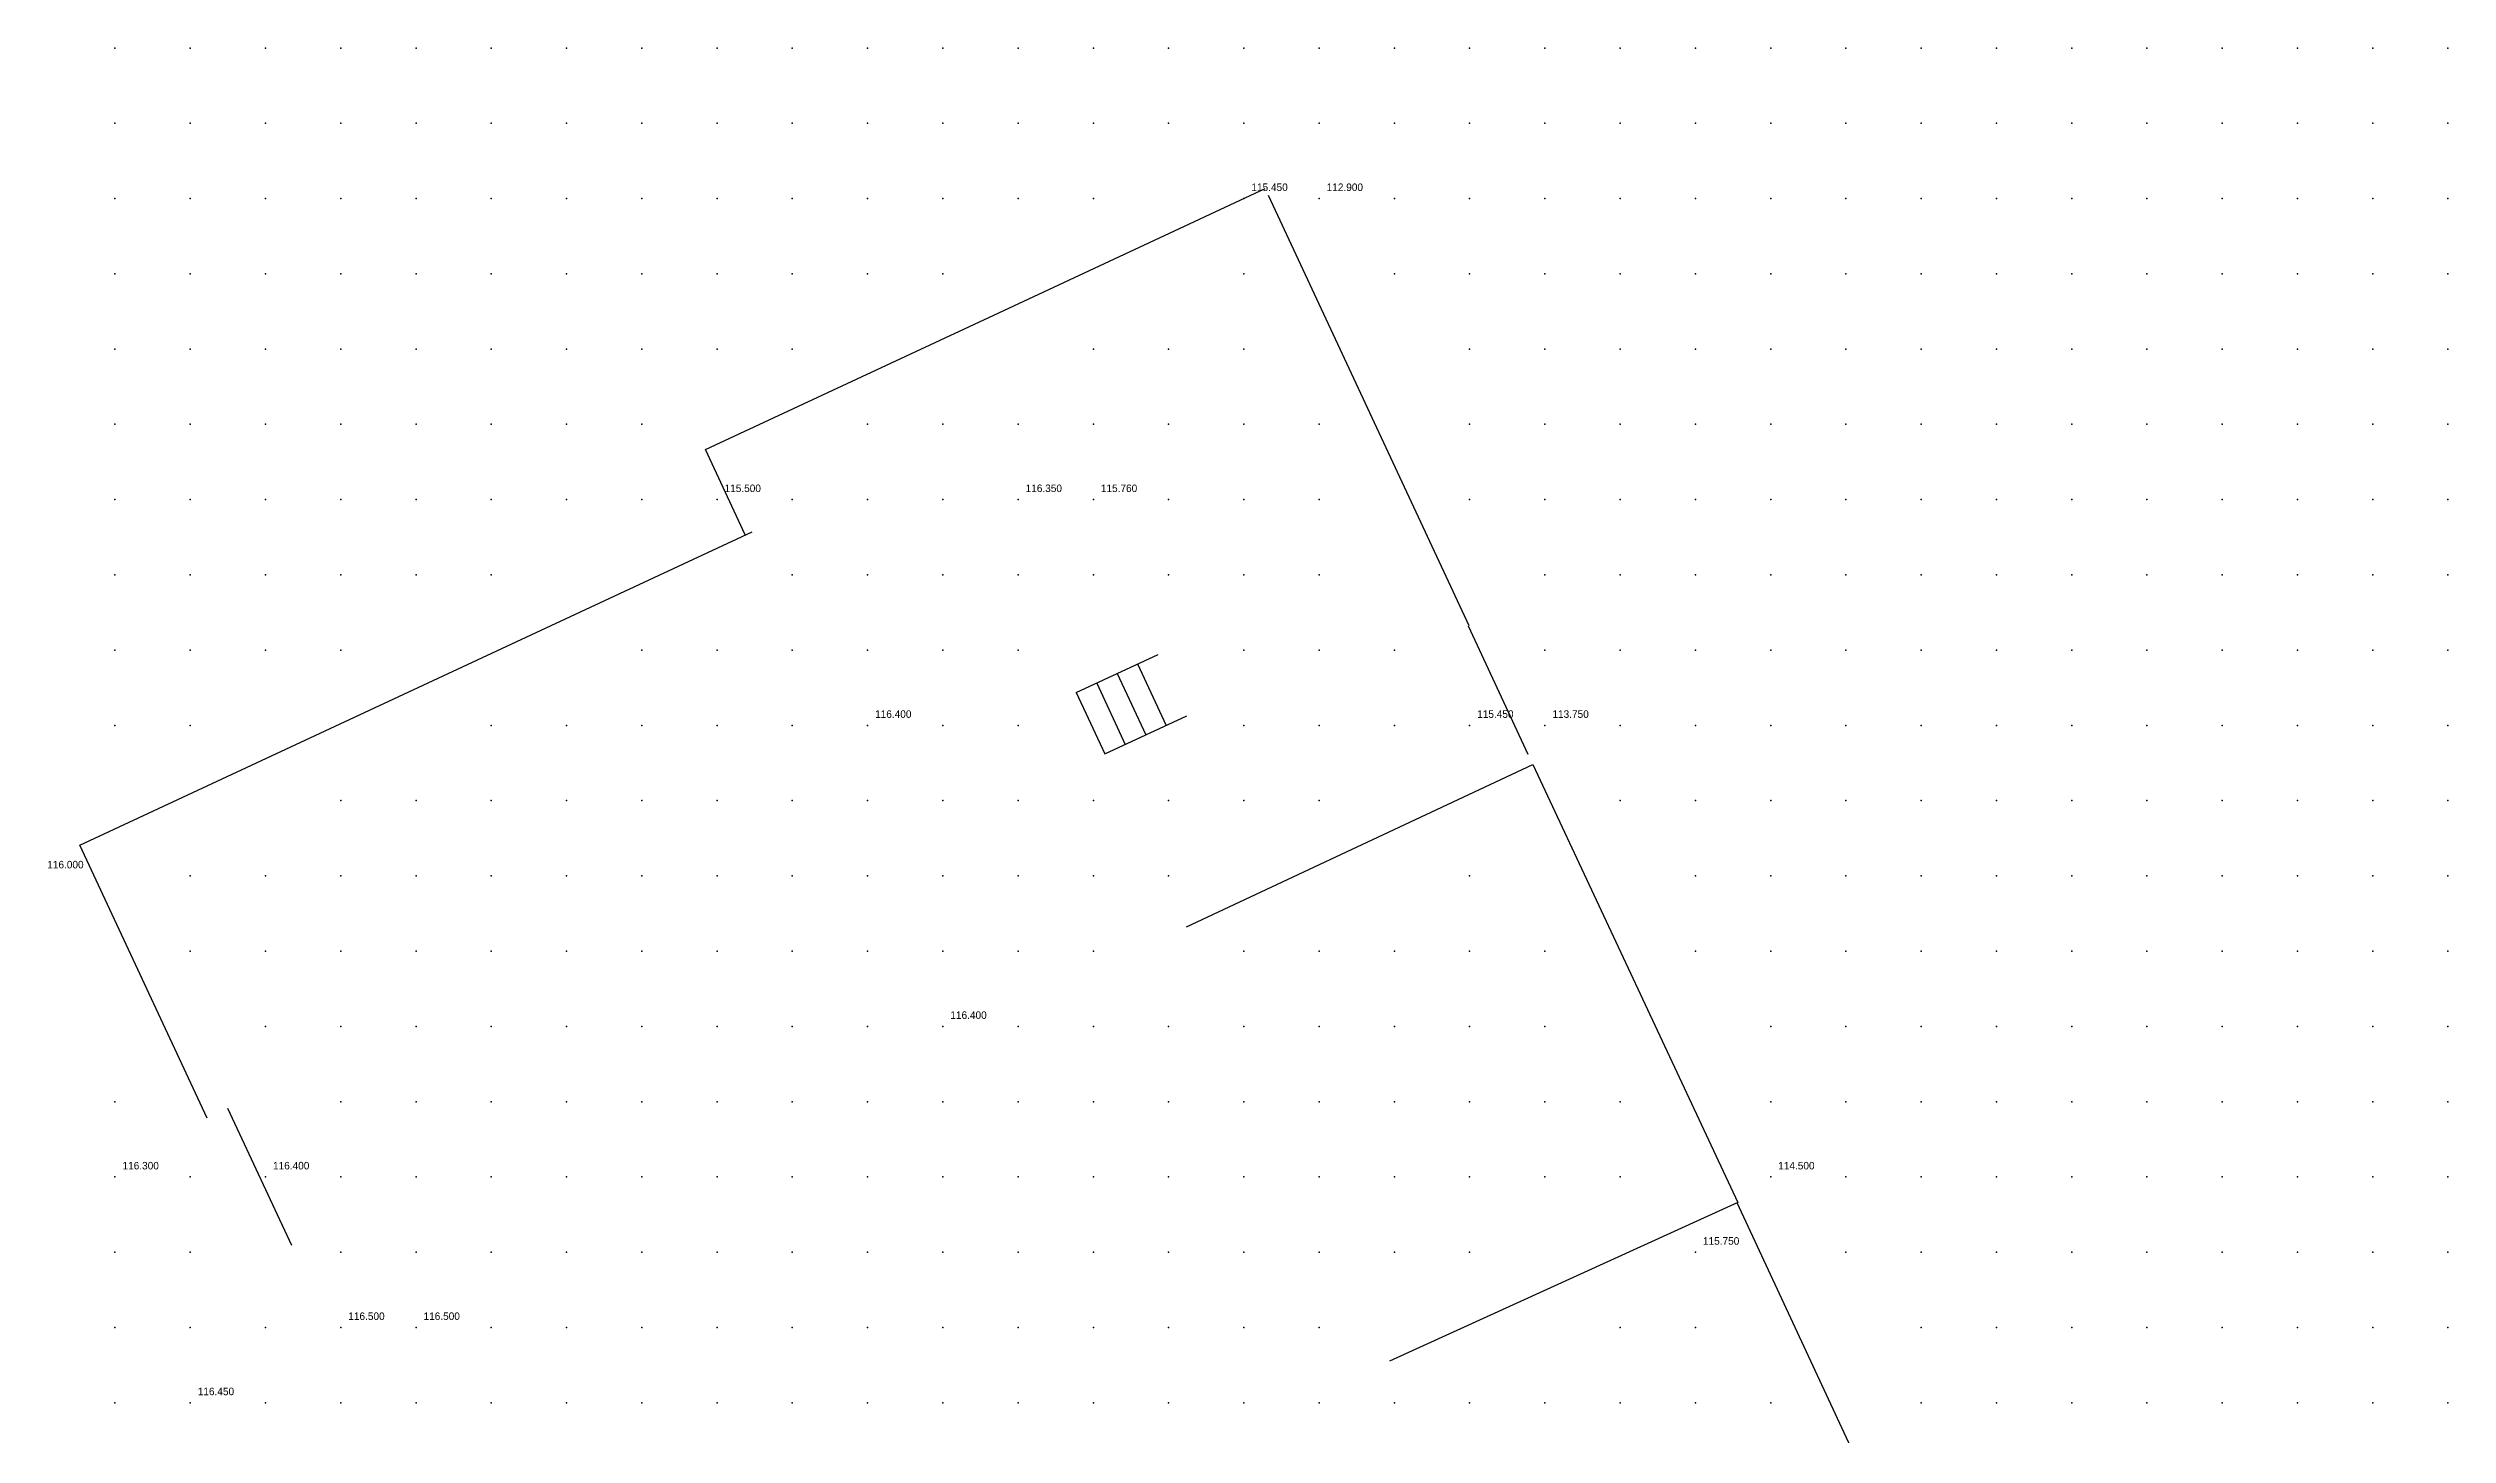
# Model space of a CAD drawing. Header units: metres. Extents: x 287878 to 288137, y 62805 to 63074.
# Drawn here: x 288055.11 to 288087, y 63029.57 to 63048 of the extents above; entities that cross this region are included whole.
import ezdxf

# ---------------------------------------------------------------- set-up
doc = ezdxf.new("R2010")
doc.units = ezdxf.units.M
for name, color, linetype in [('BARRIERS', 1, 'Continuous'), ('SURVEY_INTERP', 8, 'Continuous'), ('SURVEY_REAL', 3, 'Continuous')]:
    doc.layers.add(name, color=color, linetype=linetype)

msp = doc.modelspace()

# ---------------------------------------------------------------- linework, layer by layer
at = {"layer": 'BARRIERS'}
for p, q in [((288067.744, 63044.481), (288071.285, 63046.132)), ((288073.994, 63040.321), (288071.327, 63046.041)), ((288063.847, 63042.664), (288067.744, 63044.481)), ((288064.375, 63041.531), (288063.847, 63042.664)), ((288055.531, 63037.407), (288064.466, 63041.573)), ((288074.78, 63038.615), (288073.983, 63040.317)), ((288068.773, 63039.436), (288069.86, 63039.943)), ((288069.588, 63039.816), (288069.969, 63039)), ((288069.045, 63039.563), (288069.425, 63038.747)), ((288069.316, 63039.689), (288069.697, 63038.874)), ((288068.773, 63039.436), (288069.153, 63038.62)), ((288069.153, 63038.62), (288070.241, 63039.127)), ((288070.236, 63036.324), (288074.841, 63038.479)), ((288074.841, 63038.479), (288077.564, 63032.661)), ((288057.223, 63033.779), (288055.531, 63037.407)), ((288058.351, 63032.091), (288057.498, 63033.908)), ((288077.564, 63032.661), (288072.937, 63030.554)), ((288081.271, 63024.679), (288077.553, 63032.656))]:
    msp.add_line(p, q, dxfattribs=at)
at = {"layer": 'SURVEY_INTERP'}
for p in [(288056, 63048, 113.16), (288057, 63048, 114.082), (288058, 63048, 114.579), (288059, 63048, 114.728), (288060, 63048, 114.625), (288061, 63048, 114.371), (288062, 63048, 114.245), (288063, 63048, 114.498), (288064, 63048, 114.969), (288065, 63048, 115.407), (288066, 63048, 115.735), (288067, 63048, 115.967), (288068, 63048, 116.134), (288069, 63048, 116.261), (288070, 63048, 116.364), (288071, 63048, 116.455), (288072, 63048, 116.54), (288073, 63048, 116.62), (288074, 63048, 116.696), (288075, 63048, 116.768), (288076, 63048, 116.835), (288077, 63048, 116.897), (288078, 63048, 116.956), (288079, 63048, 117.009), (288080, 63048, 117.059), (288081, 63048, 117.105), (288082, 63048, 117.148), (288083, 63048, 117.188), (288084, 63048, 117.226), (288085, 63048, 117.26), (288086, 63048, 117.293), (288087, 63048, 117.323), (288056, 63047, 113.685), (288057, 63047, 114.416), (288058, 63047, 114.872), (288059, 63047, 115.063), (288060, 63047, 115.085), (288061, 63047, 115.037), (288062, 63047, 115.046), (288063, 63047, 115.2), (288064, 63047, 115.456), (288065, 63047, 115.719), (288066, 63047, 115.935), (288067, 63047, 116.097), (288068, 63047, 116.216), (288069, 63047, 116.31), (288070, 63047, 116.393), (288071, 63047, 116.473), (288072, 63047, 116.553), (288073, 63047, 116.632), (288074, 63047, 116.708), (288075, 63047, 116.78), (288076, 63047, 116.848), (288077, 63047, 116.911), (288078, 63047, 116.968), (288079, 63047, 117.022), (288080, 63047, 117.071), (288081, 63047, 117.116), (288082, 63047, 117.159), (288083, 63047, 117.198), (288084, 63047, 117.234), (288085, 63047, 117.268), (288086, 63047, 117.3), (288087, 63047, 117.33), (288056, 63046, 114.592), (288057, 63046, 114.955), (288058, 63046, 115.243), (288059, 63046, 115.404), (288060, 63046, 115.474), (288061, 63046, 115.507), (288062, 63046, 115.561), (288063, 63046, 115.669), (288064, 63046, 115.819), (288065, 63046, 115.974), (288066, 63046, 116.105), (288067, 63046, 116.203), (288068, 63046, 116.274), (288069, 63046, 116.334), (288073, 63046, 116.635), (288074, 63046, 116.716), (288075, 63046, 116.791), (288076, 63046, 116.86), (288077, 63046, 116.923), (288078, 63046, 116.981), (288079, 63046, 117.034), (288080, 63046, 117.083), (288081, 63046, 117.128), (288082, 63046, 117.169), (288083, 63046, 117.207), (288084, 63046, 117.243), (288085, 63046, 117.276), (288086, 63046, 117.307), (288087, 63046, 117.336), (288056, 63045, 115.314), (288057, 63045, 115.463), (288058, 63045, 115.614), (288059, 63045, 115.722), (288060, 63045, 115.792), (288061, 63045, 115.844), (288062, 63045, 115.902), (288063, 63045, 115.979), (288064, 63045, 116.07), (288065, 63045, 116.158), (288066, 63045, 116.227), (288067, 63045, 116.269), (288071, 63045, 116.444), (288073, 63045, 116.631), (288074, 63045, 116.72), (288075, 63045, 116.8), (288076, 63045, 116.871), (288077, 63045, 116.936), (288078, 63045, 116.994), (288079, 63045, 117.047), (288080, 63045, 117.095), (288081, 63045, 117.139), (288082, 63045, 117.18), (288083, 63045, 117.217), (288084, 63045, 117.252), (288085, 63045, 117.284), (288086, 63045, 117.314), (288087, 63045, 117.343), (288056, 63044, 115.803), (288057, 63044, 115.858), (288058, 63044, 115.929), (288059, 63044, 115.994), (288060, 63044, 116.046), (288061, 63044, 116.092), (288062, 63044, 116.139), (288063, 63044, 116.19), (288064, 63044, 116.241), (288065, 63044, 116.282), (288069, 63044, 116.234), (288070, 63044, 116.279), (288071, 63044, 116.387), (288074, 63044, 116.723), (288075, 63044, 116.809), (288076, 63044, 116.884), (288077, 63044, 116.95), (288078, 63044, 117.008), (288079, 63044, 117.061), (288080, 63044, 117.108), (288081, 63044, 117.151), (288082, 63044, 117.19), (288083, 63044, 117.227), (288084, 63044, 117.26), (288085, 63044, 117.292), (288086, 63044, 117.322), (288087, 63044, 117.349), (288056, 63043, 116.126), (288057, 63043, 116.143), (288058, 63043, 116.175), (288059, 63043, 116.211), (288060, 63043, 116.246), (288061, 63043, 116.278), (288062, 63043, 116.309), (288063, 63043, 116.337), (288066, 63043, 116.342), (288067, 63043, 116.298), (288068, 63043, 116.226), (288069, 63043, 116.061), (288070, 63043, 116.133), (288071, 63043, 116.318), (288072, 63043, 116.486), (288074, 63043, 116.732), (288075, 63043, 116.823), (288076, 63043, 116.9), (288077, 63043, 116.966), (288078, 63043, 117.024), (288079, 63043, 117.075), (288080, 63043, 117.121), (288081, 63043, 117.163), (288082, 63043, 117.201), (288083, 63043, 117.236), (288084, 63043, 117.269), (288085, 63043, 117.3), (288086, 63043, 117.328), (288087, 63043, 117.355), (288056, 63042, 116.335), (288057, 63042, 116.339), (288058, 63042, 116.355), (288059, 63042, 116.376), (288060, 63042, 116.397), (288061, 63042, 116.417), (288062, 63042, 116.433), (288063, 63042, 116.442), (288065, 63042, 116.42), (288066, 63042, 116.375), (288067, 63042, 116.314), (288070, 63042, 116.028), (288071, 63042, 116.294), (288072, 63042, 116.49), (288074, 63042, 116.751), (288075, 63042, 116.843), (288076, 63042, 116.919), (288077, 63042, 116.984), (288078, 63042, 117.041), (288079, 63042, 117.09), (288080, 63042, 117.135), (288081, 63042, 117.175), (288082, 63042, 117.212), (288083, 63042, 117.246), (288084, 63042, 117.277), (288085, 63042, 117.307), (288086, 63042, 117.335), (288087, 63042, 117.361), (288056, 63041, 116.457), (288057, 63041, 116.464), (288058, 63041, 116.479), (288059, 63041, 116.496), (288060, 63041, 116.511), (288061, 63041, 116.522), (288065, 63041, 116.464), (288066, 63041, 116.419), (288067, 63041, 116.349), (288068, 63041, 116.255), (288069, 63041, 116.089), (288070, 63041, 116.172), (288071, 63041, 116.368), (288072, 63041, 116.539), (288075, 63041, 116.87), (288076, 63041, 116.943), (288077, 63041, 117.005), (288078, 63041, 117.059), (288079, 63041, 117.106), (288080, 63041, 117.149), (288081, 63041, 117.187), (288082, 63041, 117.222), (288083, 63041, 117.255), (288084, 63041, 117.285), (288085, 63041, 117.314), (288086, 63041, 117.341), (288087, 63041, 117.366), (288056, 63040, 116.503), (288057, 63040, 116.527), (288058, 63040, 116.555), (288059, 63040, 116.578), (288063, 63040, 116.576), (288064, 63040, 116.535), (288065, 63040, 116.477), (288066, 63040, 116.437), (288067, 63040, 116.422), (288068, 63040, 116.375), (288071, 63040, 116.497), (288072, 63040, 116.62), (288073, 63040, 116.731), (288075, 63040, 116.904), (288076, 63040, 116.971), (288077, 63040, 117.028), (288078, 63040, 117.079), (288079, 63040, 117.123), (288080, 63040, 117.163), (288081, 63040, 117.199), (288082, 63040, 117.232), (288083, 63040, 117.263), (288084, 63040, 117.292), (288085, 63040, 117.319), (288086, 63040, 117.345), (288087, 63040, 117.37), (288056, 63039, 116.464), (288057, 63039, 116.534), (288061, 63039, 116.662), (288062, 63039, 116.653), (288063, 63039, 116.624), (288064, 63039, 116.565), (288065, 63039, 116.47), (288067, 63039, 116.452), (288068, 63039, 116.487), (288071, 63039, 116.62), (288072, 63039, 116.708), (288073, 63039, 116.794), (288076, 63039, 117.001), (288077, 63039, 117.053), (288078, 63039, 117.099), (288079, 63039, 117.139), (288080, 63039, 117.176), (288081, 63039, 117.21), (288082, 63039, 117.241), (288083, 63039, 117.27), (288084, 63039, 117.298), (288085, 63039, 117.324), (288086, 63039, 117.349), (288087, 63039, 117.374), (288059, 63038, 116.67), (288060, 63038, 116.7), (288061, 63038, 116.711), (288062, 63038, 116.703), (288063, 63038, 116.673), (288064, 63038, 116.617), (288065, 63038, 116.535), (288066, 63038, 116.482), (288067, 63038, 116.518), (288068, 63038, 116.567), (288069, 63038, 116.607), (288070, 63038, 116.656), (288071, 63038, 116.717), (288072, 63038, 116.786), (288076, 63038, 117.031), (288077, 63038, 117.077), (288078, 63038, 117.118), (288079, 63038, 117.155), (288080, 63038, 117.188), (288081, 63038, 117.219), (288082, 63038, 117.248), (288083, 63038, 117.275), (288084, 63038, 117.301), (288085, 63038, 117.327), (288086, 63038, 117.351), (288087, 63038, 117.375), (288057, 63037, 116.495), (288058, 63037, 116.628), (288059, 63037, 116.698), (288060, 63037, 116.734), (288061, 63037, 116.749), (288062, 63037, 116.746), (288063, 63037, 116.723), (288064, 63037, 116.68), (288065, 63037, 116.625), (288066, 63037, 116.585), (288067, 63037, 116.581), (288068, 63037, 116.614), (288069, 63037, 116.668), (288070, 63037, 116.728), (288074, 63037, 116.965), (288077, 63037, 117.1), (288078, 63037, 117.136), (288079, 63037, 117.168), (288080, 63037, 117.198), (288081, 63037, 117.226), (288082, 63037, 117.253), (288083, 63037, 117.278), (288084, 63037, 117.303), (288085, 63037, 117.327), (288086, 63037, 117.351), (288087, 63037, 117.375), (288057, 63036, 116.549), (288058, 63036, 116.656), (288059, 63036, 116.72), (288060, 63036, 116.758), (288061, 63036, 116.778), (288062, 63036, 116.782), (288063, 63036, 116.767), (288064, 63036, 116.729), (288065, 63036, 116.666), (288066, 63036, 116.576), (288067, 63036, 116.514), (288068, 63036, 116.581), (288069, 63036, 116.688), (288071, 63036, 116.845), (288072, 63036, 116.904), (288073, 63036, 116.957), (288074, 63036, 117.004), (288075, 63036, 117.047), (288077, 63036, 117.12), (288078, 63036, 117.151), (288079, 63036, 117.179), (288080, 63036, 117.205), (288081, 63036, 117.23), (288082, 63036, 117.254), (288083, 63036, 117.277), (288084, 63036, 117.301), (288085, 63036, 117.325), (288086, 63036, 117.349), (288087, 63036, 117.373), (288058, 63035, 116.674), (288059, 63035, 116.731), (288060, 63035, 116.768), (288061, 63035, 116.793), (288062, 63035, 116.806), (288063, 63035, 116.802), (288064, 63035, 116.77), (288065, 63035, 116.69), (288066, 63035, 116.532), (288068, 63035, 116.531), (288069, 63035, 116.705), (288070, 63035, 116.817), (288071, 63035, 116.892), (288072, 63035, 116.95), (288073, 63035, 116.997), (288074, 63035, 117.038), (288075, 63035, 117.075), (288078, 63035, 117.162), (288079, 63035, 117.186), (288080, 63035, 117.208), (288081, 63035, 117.229), (288082, 63035, 117.25), (288083, 63035, 117.272), (288084, 63035, 117.295), (288085, 63035, 117.318), (288086, 63035, 117.343), (288087, 63035, 117.368), (288056, 63034, 116.471), (288059, 63034, 116.72), (288060, 63034, 116.755), (288061, 63034, 116.788), (288062, 63034, 116.817), (288063, 63034, 116.83), (288064, 63034, 116.813), (288065, 63034, 116.751), (288066, 63034, 116.632), (288067, 63034, 116.546), (288068, 63034, 116.633), (288069, 63034, 116.771), (288070, 63034, 116.871), (288071, 63034, 116.94), (288072, 63034, 116.991), (288073, 63034, 117.032), (288074, 63034, 117.067), (288075, 63034, 117.097), (288076, 63034, 117.124), (288078, 63034, 117.168), (288079, 63034, 117.187), (288080, 63034, 117.205), (288081, 63034, 117.222), (288082, 63034, 117.24), (288083, 63034, 117.261), (288084, 63034, 117.283), (288085, 63034, 117.307), (288086, 63034, 117.333), (288087, 63034, 117.359), (288057, 63033, 116.501), (288059, 63033, 116.681), (288060, 63033, 116.706), (288061, 63033, 116.754), (288062, 63033, 116.811), (288063, 63033, 116.85), (288064, 63033, 116.86), (288065, 63033, 116.836), (288066, 63033, 116.787), (288067, 63033, 116.76), (288068, 63033, 116.797), (288069, 63033, 116.869), (288070, 63033, 116.936), (288071, 63033, 116.987), (288072, 63033, 117.027), (288073, 63033, 117.06), (288074, 63033, 117.089), (288075, 63033, 117.113), (288076, 63033, 117.135), (288079, 63033, 117.182), (288080, 63033, 117.194), (288081, 63033, 117.207), (288082, 63033, 117.222), (288083, 63033, 117.24), (288084, 63033, 117.263), (288085, 63033, 117.289), (288086, 63033, 117.317), (288087, 63033, 117.346), (288056, 63032, 116.52), (288057, 63032, 116.589), (288059, 63032, 116.598), (288060, 63032, 116.606), (288061, 63032, 116.685), (288062, 63032, 116.793), (288063, 63032, 116.866), (288064, 63032, 116.902), (288065, 63032, 116.909), (288066, 63032, 116.902), (288067, 63032, 116.901), (288068, 63032, 116.921), (288069, 63032, 116.957), (288070, 63032, 116.994), (288071, 63032, 117.027), (288072, 63032, 117.054), (288073, 63032, 117.078), (288074, 63032, 117.101), (288079, 63032, 117.168), (288080, 63032, 117.173), (288081, 63032, 117.18), (288082, 63032, 117.191), (288083, 63032, 117.208), (288084, 63032, 117.232), (288085, 63032, 117.261), (288086, 63032, 117.294), (288087, 63032, 117.328), (288056, 63031, 116.652), (288057, 63031, 116.592), (288058, 63031, 116.594), (288061, 63031, 116.637), (288062, 63031, 116.792), (288063, 63031, 116.887), (288064, 63031, 116.939), (288065, 63031, 116.965), (288066, 63031, 116.977), (288067, 63031, 116.987), (288068, 63031, 117.001), (288069, 63031, 117.018), (288070, 63031, 117.035), (288071, 63031, 117.049), (288072, 63031, 117.064), (288076, 63031, 117.136), (288077, 63031, 117.145), (288080, 63031, 117.138), (288081, 63031, 117.135), (288082, 63031, 117.14), (288083, 63031, 117.157), (288084, 63031, 117.185), (288085, 63031, 117.222), (288086, 63031, 117.263), (288087, 63031, 117.305), (288056, 63030, 116.64), (288058, 63030, 116.602), (288059, 63030, 116.617), (288060, 63030, 116.627), (288061, 63030, 116.718), (288062, 63030, 116.837), (288063, 63030, 116.92), (288064, 63030, 116.974), (288065, 63030, 117.007), (288066, 63030, 117.028), (288067, 63030, 117.042), (288068, 63030, 117.051), (288069, 63030, 117.055), (288070, 63030, 117.052), (288071, 63030, 117.045), (288072, 63030, 117.045), (288073, 63030, 117.061), (288074, 63030, 117.087), (288075, 63030, 117.112), (288076, 63030, 117.127), (288077, 63030, 117.131), (288078, 63030, 117.123), (288080, 63030, 117.083), (288081, 63030, 117.064), (288082, 63030, 117.06), (288083, 63030, 117.077), (288084, 63030, 117.115), (288085, 63030, 117.165), (288086, 63030, 117.221), (288087, 63030, 117.275)]:
    msp.add_point(p, dxfattribs=at)
at = {"layer": 'SURVEY_REAL'}
for p in [(288071, 63046, 115.45), (288072, 63046, 112.9), (288064, 63042, 115.5), (288068, 63042, 116.35), (288069, 63042, 115.76), (288066, 63039, 116.4), (288074, 63039, 115.45), (288075, 63039, 113.75), (288067, 63035, 116.4), (288056, 63033, 116.3), (288058, 63033, 116.4), (288078, 63033, 114.5), (288077, 63032, 115.75), (288059, 63031, 116.5), (288060, 63031, 116.5), (288057, 63030, 116.45)]:
    msp.add_point(p, dxfattribs=at)

# ---------------------------------------------------------------- texts
for s, p in [('115.450', (288071.1, 63046.1, 115.45)), ('112.900', (288072.1, 63046.1, 112.9)), ('115.500', (288064.1, 63042.1, 115.5)), ('116.350', (288068.1, 63042.1, 116.35)), ('115.760', (288069.1, 63042.1, 115.76)), ('116.400', (288066.1, 63039.1, 116.4)), ('115.450', (288074.1, 63039.1, 115.45)), ('113.750', (288075.1, 63039.1, 113.75)), ('116.000', (288055.1, 63037.1, 116)), ('116.400', (288067.1, 63035.1, 116.4)), ('116.300', (288056.1, 63033.1, 116.3)), ('116.400', (288058.1, 63033.1, 116.4)), ('114.500', (288078.1, 63033.1, 114.5)), ('115.750', (288077.1, 63032.1, 115.75)), ('116.500', (288059.1, 63031.1, 116.5)), ('116.500', (288060.1, 63031.1, 116.5)), ('116.450', (288057.1, 63030.1, 116.45))]:
    msp.add_text(s, height=0.1, dxfattribs=at).set_placement(p)

doc.saveas('drawing.dxf')
